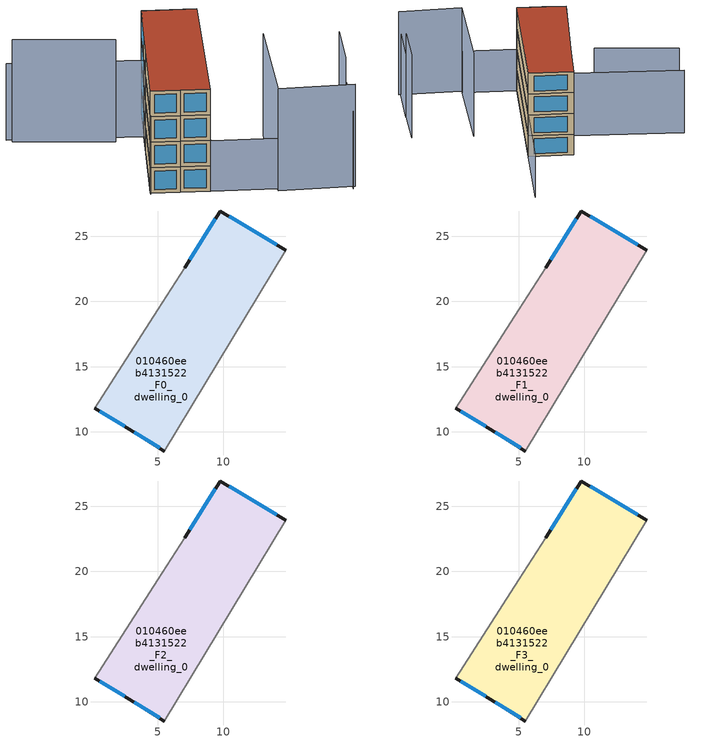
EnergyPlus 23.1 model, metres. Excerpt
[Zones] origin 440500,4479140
010460eeb4131522_F0_dwelling_0
 floor ground (EU_floor_Construction): 14.79,23.94 5.5,8.53 2.81,10.19 0.16,11.8 4.96,19.36 7.06,22.59 9.79,26.93 z0
 wall outside (EU_wall_Construction): 0.16,11.8 2.81,10.19 5.5,8.53 / 14.79,23.94 9.79,26.93 7.06,22.59 z0:3
 wall adiabatic (EU_wall_Construction): 5.5,8.53 14.79,23.94 / 7.06,22.59 4.96,19.36 0.16,11.8 z0:3
 window (EU_Window_Construction): 3.19,9.96 5.12,8.76 / 0.52,11.58 2.44,10.42 / 9.41,26.33 7.44,23.19 / 14.1,24.36 10.48,26.52 z0.42:2.58
010460eeb4131522_F1_dwelling_0
 floor to 010460eeb4131522_F0_dwelling_0 (EU_floor_Construction): 14.79,23.94 5.5,8.53 2.81,10.19 0.15,11.8 4.96,19.36 7.06,22.59 9.79,26.93 z3
 wall outside (EU_wall_Construction): 0.16,11.8 2.81,10.19 5.5,8.53 / 14.79,23.94 9.79,26.93 7.06,22.59 z3:6
 wall adiabatic (EU_wall_Construction): 5.5,8.53 14.79,23.94 / 7.06,22.59 4.96,19.36 0.16,11.8 z3:6
 window (EU_Window_Construction): 3.19,9.96 5.12,8.76 / 0.52,11.58 2.44,10.42 / 9.41,26.33 7.44,23.19 / 14.1,24.36 10.48,26.52 z3.42:5.58
010460eeb4131522_F2_dwelling_0
 floor to 010460eeb4131522_F1_dwelling_0 (EU_floor_Construction): 14.79,23.94 5.5,8.53 2.81,10.19 0.15,11.8 4.96,19.36 7.06,22.59 9.79,26.93 z6
 wall outside (EU_wall_Construction): 0.16,11.8 2.81,10.19 5.5,8.53 / 14.79,23.94 9.79,26.93 7.06,22.59 z6:9
 wall adiabatic (EU_wall_Construction): 5.5,8.53 14.79,23.94 / 7.06,22.59 4.96,19.36 0.16,11.8 z6:9
 window (EU_Window_Construction): 3.19,9.96 5.12,8.76 / 0.52,11.58 2.44,10.42 / 9.41,26.33 7.44,23.19 / 14.1,24.36 10.48,26.52 z6.42:8.58
010460eeb4131522_F3_dwelling_0
 floor to 010460eeb4131522_F2_dwelling_0 (EU_floor_Construction): 14.79,23.94 5.5,8.53 2.81,10.19 0.15,11.8 4.96,19.36 7.06,22.59 9.79,26.93 z9
 wall outside (EU_wall_Construction): 0.16,11.8 2.81,10.19 5.5,8.53 / 14.79,23.94 9.79,26.93 7.06,22.59 z9:12
 wall adiabatic (EU_wall_Construction): 5.5,8.53 14.79,23.94 / 7.06,22.59 4.96,19.36 0.16,11.8 z9:12
 window (EU_Window_Construction): 3.19,9.96 5.12,8.76 / 0.52,11.58 2.44,10.42 / 9.41,26.33 7.44,23.19 / 14.1,24.36 10.48,26.52 z9.42:11.58
 roof outside (EU_roof_Construction): 5.5,8.53 14.79,23.94 9.79,26.93 7.06,22.59 4.96,19.36 0.16,11.8 2.81,10.19 z12
shading: 17.92,0.31 21.21,6.1 / -5.17,30.18 6.95,22.47 / 6.95,22.47 0.04,11.62 z0:9; 21.08,6.11 23.87,11.12 / 18.36,0.64 11.27,4.49 / 11.27,4.49 17.18,15.41 / 3.93,23.27 -4.88,29.51 z0:12; 11.47,4.86 5.46,8.48 / 5.46,8.48 20.46,33.39 z0:6
[Building]
EU S2 Campaign: North Axis=0; Terrain=City; Solar Distribution=FullExterior
[Site:Location]
Madrid: Latitude=40.5; Longitude=-3.5; Time Zone=1; Elevation=609
[SizingPeriod:WeatherFileDays]
AnnualSizingPeriod: Begin Month=1; Begin Day of Month=1; End Month=12; End Day of Month=31; Day of Week for Start Day=Monday; Use Weather File Daylight Saving Period=No; Use Weather File Rain and Snow Indicators=No
[MATERIAL]
EU_InternalMass_Material: Roughness=MediumRough; Thickness=0.1; Conductivity=1; Density=1800; Specific Heat=900; Thermal Absorptance=0.9; Solar Absorptance=0.7; Visible Absorptance=0.7
[MATERIAL:NOMASS] Roughness=MediumRough; Thermal Absorptance=0.9; Solar Absorptance=0.7; Visible Absorptance=0.7
Name | Thermal Resistance
EU_wall_NoMass | 1.60022
EU_roof_NoMass | 1.57597
EU_floor_NoMass | 0.470652
[WINDOWMATERIAL:SIMPLEGLAZINGSYSTEM]
EU_Window_SimpleGlazing: UFactor=3.28802; Solar Heat Gain Coefficient=0.85; Visible Transmittance=0.85
[CONSTRUCTION]
EU_wall_Construction: EU_wall_NoMass
EU_roof_Construction: EU_roof_NoMass
EU_floor_Construction: EU_floor_NoMass
EU_Window_Construction: EU_Window_SimpleGlazing
EU_InternalMass_Construction: EU_InternalMass_Material
[ZONE] Type=1; Multiplier=1; Ceiling Height=autocalculate; Volume=325.428; Floor Area=autocalculate; Part of Total Floor Area=Yes
010460eeb4131522_F0_dwelling_0; 010460eeb4131522_F1_dwelling_0; 010460eeb4131522_F2_dwelling_0; 010460eeb4131522_F3_dwelling_0
[INTERNALMASS] Construction=EU_InternalMass_Construction; Surface Area=108.476
Name | Zone or ZoneList
010460eeb4131522_F0_dwelling_0_EU_InternalMass | 010460eeb4131522_F0_dwelling_0
010460eeb4131522_F1_dwelling_0_EU_InternalMass | 010460eeb4131522_F1_dwelling_0
010460eeb4131522_F2_dwelling_0_EU_InternalMass | 010460eeb4131522_F2_dwelling_0
010460eeb4131522_F3_dwelling_0_EU_InternalMass | 010460eeb4131522_F3_dwelling_0
[OTHEREQUIPMENT] Fuel Type=Electricity; Design Level Calculation Method=Watts/Area; Power per Zone Floor Area=1; Fraction Latent=0; Fraction Radiant=0; Fraction Lost=0; Carbon Dioxide Generation Rate=0; EndUse Subcategory=EU_Step8_InternalGains
Name | Zone or ZoneList or Space or SpaceList | Schedule
EU_Step8_InternalGain_010460eeb4131522_F0_dwelling_0_f000 | 010460eeb4131522_F0_dwelling_0 | EU_Step8_GainSchedule_010460eeb4131522_F0_dwelling_0_f000
EU_Step8_InternalGain_010460eeb4131522_F1_dwelling_0_f000 | 010460eeb4131522_F1_dwelling_0 | EU_Step8_GainSchedule_010460eeb4131522_F1_dwelling_0_f000
EU_Step8_InternalGain_010460eeb4131522_F2_dwelling_0_f000 | 010460eeb4131522_F2_dwelling_0 | EU_Step8_GainSchedule_010460eeb4131522_F2_dwelling_0_f000
EU_Step8_InternalGain_010460eeb4131522_F3_dwelling_0_f000 | 010460eeb4131522_F3_dwelling_0 | EU_Step8_GainSchedule_010460eeb4131522_F3_dwelling_0_f000
[ZONEVENTILATION:DESIGNFLOWRATE] Schedule=EU_AlwaysOn; Design Flow Rate Calculation Method=AirChanges/Hour; Air Changes per Hour=0.480704; Ventilation Type=Natural; Fan Pressure Rise=0; Fan Total Efficiency=1; Constant Term Coefficient=1; Temperature Term Coefficient=0; Velocity Term Coefficient=0; Velocity Squared Term Coefficient=0; Minimum Indoor Temperature=-100; Maximum Indoor Temperature=100; Delta Temperature=-100; Minimum Outdoor Temperature=-100; Maximum Outdoor Temperature=100; Maximum Wind Speed=40
Name | Zone or ZoneList or Space or SpaceList
EU_ConstantAir_010460eeb4131522_F0_dwelling_0 | 010460eeb4131522_F0_dwelling_0
EU_ConstantAir_010460eeb4131522_F1_dwelling_0 | 010460eeb4131522_F1_dwelling_0
EU_ConstantAir_010460eeb4131522_F2_dwelling_0 | 010460eeb4131522_F2_dwelling_0
EU_ConstantAir_010460eeb4131522_F3_dwelling_0 | 010460eeb4131522_F3_dwelling_0
[HVACTEMPLATE:THERMOSTAT] Constant Heating Setpoint=20; Constant Cooling Setpoint=50
EU_HeatOnly_010460eeb4131522_F0_dwelling_0; EU_HeatOnly_010460eeb4131522_F1_dwelling_0; EU_HeatOnly_010460eeb4131522_F2_dwelling_0; EU_HeatOnly_010460eeb4131522_F3_dwelling_0
[HVACTEMPLATE:ZONE:IDEALLOADSAIRSYSTEM] System Availability Schedule=EU_AlwaysOn; Maximum Heating Supply Air Temperature=50; Minimum Cooling Supply Air Temperature=13; Maximum Heating Supply Air Humidity Ratio=0.0156; Minimum Cooling Supply Air Humidity Ratio=0.0077; Heating Limit=NoLimit; Cooling Limit=NoLimit; Heating Availability Schedule=EU_AlwaysOn; Cooling Availability Schedule=EU_CoolingOff; Dehumidification Control Type=ConstantSensibleHeatRatio; Cooling Sensible Heat Ratio=0.7; Dehumidification Setpoint=60; Humidification Control Type=None; Humidification Setpoint=30; Outdoor Air Method=None; Outdoor Air Flow Rate per Person=0.00944; Outdoor Air Flow Rate per Zone Floor Area=0; Outdoor Air Flow Rate per Zone=0; Demand Controlled Ventilation Type=None; Outdoor Air Economizer Type=NoEconomizer; Heat Recovery Type=None; Sensible Heat Recovery Effectiveness=0.7; Latent Heat Recovery Effectiveness=0.65
Name | Template Thermostat
010460eeb4131522_F0_dwelling_0 | EU_HeatOnly_010460eeb4131522_F0_dwelling_0
010460eeb4131522_F1_dwelling_0 | EU_HeatOnly_010460eeb4131522_F1_dwelling_0
010460eeb4131522_F2_dwelling_0 | EU_HeatOnly_010460eeb4131522_F2_dwelling_0
010460eeb4131522_F3_dwelling_0 | EU_HeatOnly_010460eeb4131522_F3_dwelling_0
[SIZING:ZONE] Zone Cooling Design Supply Air Temperature Input Method=SupplyAirTemperature; Zone Cooling Design Supply Air Temperature=13; Zone Heating Design Supply Air Temperature Input Method=SupplyAirTemperature; Zone Heating Design Supply Air Temperature=50; Zone Cooling Design Supply Air Humidity Ratio=0.008; Zone Heating Design Supply Air Humidity Ratio=0.008; Cooling Design Air Flow Method=DesignDay; Cooling Design Air Flow Rate=0; Cooling Minimum Air Flow per Zone Floor Area=0.000762; Cooling Minimum Air Flow=0; Cooling Minimum Air Flow Fraction=0.2; Heating Design Air Flow Method=DesignDay; Heating Design Air Flow Rate=0; Heating Maximum Air Flow per Zone Floor Area=0.002032; Heating Maximum Air Flow=0.141576; Heating Maximum Air Flow Fraction=0.3; Account for Dedicated Outdoor Air System=No; Dedicated Outdoor Air System Control Strategy=NeutralSupplyAir; Dedicated Outdoor Air Low Setpoint Temperature for Design=autosize; Dedicated Outdoor Air High Setpoint Temperature for Design=autosize; Zone Load Sizing Method=Sensible Load Only No Latent Load; Zone Latent Cooling Design Supply Air Humidity Ratio Input Method=HumidityRatioDifference; Zone Cooling Design Supply Air Humidity Ratio Difference=0.005; Zone Latent Heating Design Supply Air Humidity Ratio Input Method=HumidityRatioDifference; Zone Humidification Design Supply Air Humidity Ratio Difference=0.005
010460eeb4131522_F0_dwelling_0; 010460eeb4131522_F1_dwelling_0; 010460eeb4131522_F2_dwelling_0; 010460eeb4131522_F3_dwelling_0
[SCHEDULE:CONSTANT]
Name | Hourly Value
EU_AlwaysOn | 1
EU_CoolingOff | 0
[SCHEDULE:FILE] Column Number=1; Rows to Skip at Top=0; Number of Hours of Data=8760; Column Separator=Comma; Interpolate to Timestep=No; Minutes per Item=60; Adjust Schedule for Daylight Savings=Yes
Name | File
EU_Step8_GainSchedule_010460eeb4131522_F0_dwelling_0_f000 | ../../schedules/010460eeb4131522/010460eeb4131522_F0_dwelling_0_f000_gain.csv
EU_Step8_GainSchedule_010460eeb4131522_F1_dwelling_0_f000 | ../../schedules/010460eeb4131522/010460eeb4131522_F1_dwelling_0_f000_gain.csv
EU_Step8_GainSchedule_010460eeb4131522_F2_dwelling_0_f000 | ../../schedules/010460eeb4131522/010460eeb4131522_F2_dwelling_0_f000_gain.csv
EU_Step8_GainSchedule_010460eeb4131522_F3_dwelling_0_f000 | ../../schedules/010460eeb4131522/010460eeb4131522_F3_dwelling_0_f000_gain.csv
